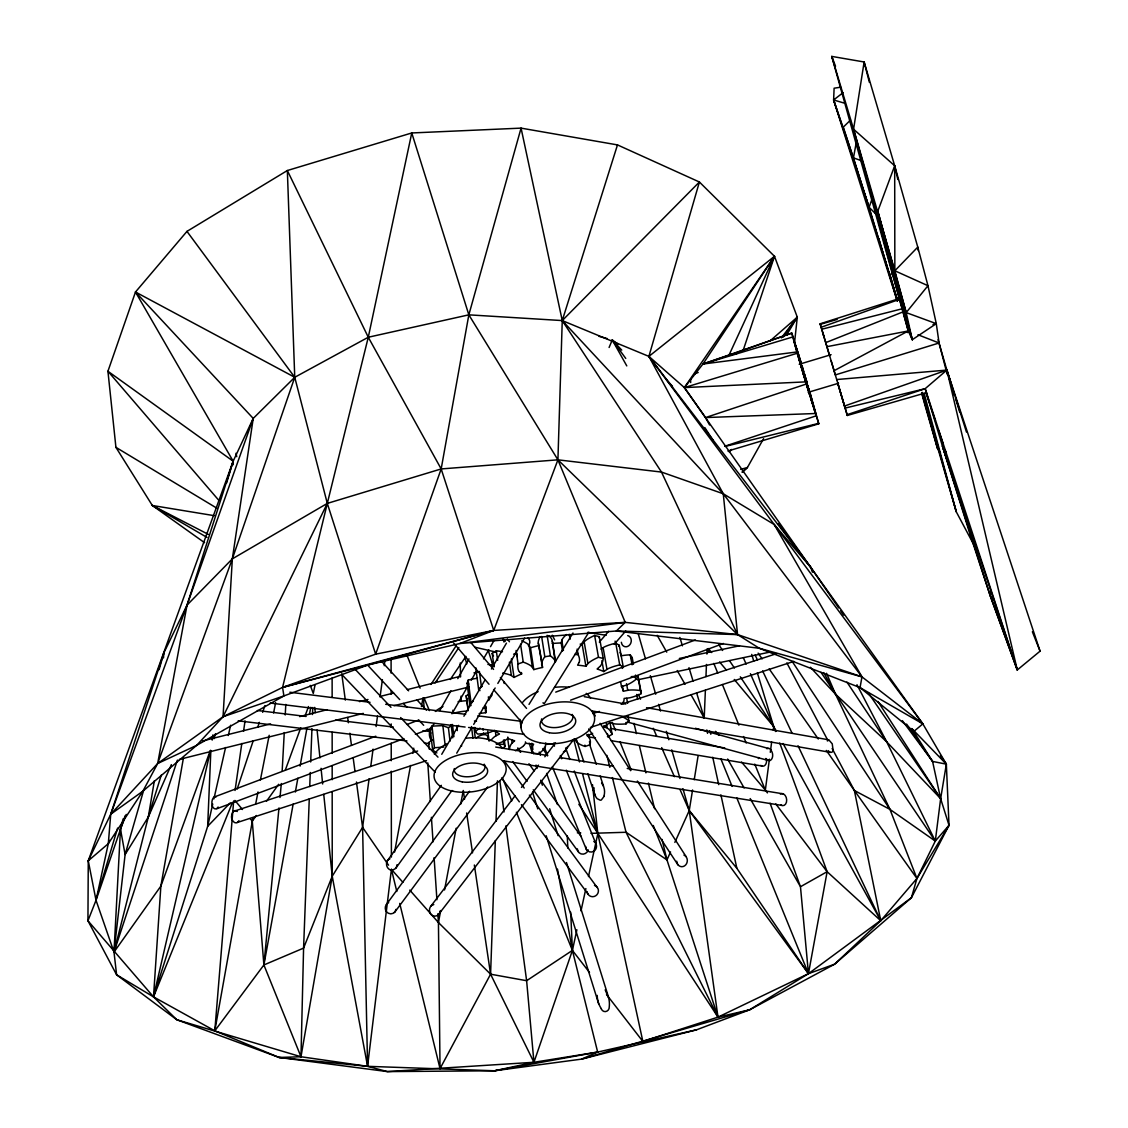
<?xml version="1.0" encoding="UTF-8"?>
<svg xmlns="http://www.w3.org/2000/svg" width="1128" height="1128" viewBox="0 0 1128 1128"><rect width="100%" height="100%" fill="white"/><g stroke="black" fill="none" stroke-linecap="round" stroke-linejoin="round"><path stroke-width="1.5" d="M794.507 343.039L797.299 317.151L774.485 256.296L699.402 182.003L617.481 144.906L521.066 128.127L411.762 132.963L287.344 170.525L186.966 231.381L135.487 292.011L253.222 418.417L187.036 605.101L110.741 814.205L88.266 860.791L87.942 920.772L116.607 974.803L176.814 1019.754L279.095 1057.458L387.397 1071.6L494.557 1070.782L581.583 1059.121L696.554 1029.808L749.641 1009.8L834.607 964.2L911.41 897.747L949.015 825.301L946.35 764.164L922.845 723.88L810.792 567.412L684.372 387.595L648.896 356.392L562.252 320.578L468.839 314.839L368.278 337.244L294.746 377.288L253.222 418.417L233.158 461.197L88.266 860.791L96.021 900.285L113.998 952.088L116.607 974.803L153.507 996.87L214.799 1030.837L279.095 1057.458L367.573 1066.327L494.557 1070.782L597.657 1052.072L696.554 1029.808M555.202 662.023L552.283 640.887L555.512 661.064M88.266 860.791L108.302 843.673L142.889 791.179L157.666 763.501L196.667 745.354L283.903 695.92L282.578 687.403L368.179 664.914L459.857 643.51L493.74 630.425L557.923 459.829L562.252 320.578L521.066 128.127L468.839 314.839L441.175 468.938L375.652 654.169L282.578 687.403L223.048 716.745L157.666 763.501L110.741 814.205L108.302 843.673L96.021 900.285L87.942 920.772L153.507 996.87L176.814 1019.754L300.979 1056.753L367.573 1066.327L387.397 1071.6L533.939 1062.28L597.657 1052.072L572.404 950.396L557.472 869.082M495.319 840.6L490.581 974.197L440.033 1068.639L399.721 903.415M496.01 821.269L497.448 780.83M309.269 798.835L303.587 948.112L300.979 1056.753L279.095 1057.458M309.735 786.54L310.271 772.497M310.679 761.95L311.948 728.589M312.484 714.532L312.752 707.51M210.851 750.515L207.665 826.316L153.507 996.87L160.867 886.1L183.427 758.016M691.154 695.031L704.21 717.986L705.381 690.35M705.959 676.532L706.466 664.448M706.904 654.085L707.129 648.896M210.33 750.444L160.867 886.1L113.998 952.088L120.47 829.066L123.149 818.872M282.155 771.242L284.27 732.551M285.229 714.955L285.807 704.408M163.475 657.934L163.884 652.83L187.036 605.101L233.158 461.197L135.487 292.011L107.935 371.253L115.916 447.337L152.336 505.485L204.563 542.681M293.153 804.137L263.896 964.962L214.799 1030.837L233.665 800.908M278.983 807.958L263.896 964.962L300.979 1056.753L332.238 876.216L332.182 791.997M279.998 797.482L281.337 783.523M990.483 592.031L990.102 595.443L1017.287 669.961L1040.058 651.166L946.857 370.083L938.031 339.768M177.392 760.117L113.998 952.088L125.109 854.545L143.524 790.7M323.75 794.408L332.238 876.216L367.573 1066.327L391.416 869.335L402.879 882.322M942.952 442.937L942.514 446.406L970.277 535.01L990.102 595.443L1017.287 669.961L946.857 370.083L836.694 379.544M940.371 755.492L946.35 764.164L940.639 798.666L935.295 841.079L916.937 878.472L911.41 897.747L808.452 973.675L749.641 1009.8L581.583 1059.121L597.657 1052.072M769.395 759.2L765.348 790.136L767.435 792.899M770.297 752.334L771.651 742.027M773.23 729.999L773.681 726.559L757.339 672.866M367.573 1066.327L362.596 827.346L369.11 778.672M370.745 766.518L373.072 749.133M376.103 726.545L377.499 716.111M380.065 696.991L382.392 679.62M384.253 665.703L384.958 660.5M235.061 790.46L241.801 743.479M243.549 731.296L245.044 720.862M212.177 740.095L212.938 734.878M253.222 418.417L232.34 558.854L223.048 716.745L196.667 745.354L142.889 791.179L110.741 814.205L163.884 652.83L159.104 669.679M231.635 815.29L231.748 814.684A6.486 3.934 84.4 0 1 232.735 812.371M674.854 842.39L689.236 810.567L692.564 789.995M694.228 779.716L698.119 755.704M113.998 952.088L148.318 816.996L154.367 780.731M898.269 300.02L899.115 294.901M214.799 1030.837L252.954 817.715M856.561 140.831L853.459 157.878L897.493 300.076M295.353 792.025L297.863 778.193M300.076 766.095L306.985 728.039M309.509 714.207L310.764 707.298M833.098 750.275L832.238 743.831L828.812 739.827L646.57 707.693M606.526 994.501L642.861 1041.454L717.986 1017.132L808.452 973.675L827.134 871.704L779.758 743.056M394.603 852.035L410.564 765.475M412.792 753.363L413.75 748.174M421.407 706.621L423.014 697.978M440.033 1068.639L438.439 922.549L440.695 910.536M444.559 889.95L456.177 828.206M460.689 804.193L463.27 790.46L464.567 799.132M255.661 803.982L258.03 791.955M260.399 779.927L269.197 735.287M273.596 712.952L275.627 702.645M315.05 684.879L313.288 693.466L310.285 685.387M576.887 929.782L572.404 950.396L533.939 1062.28L494.557 1070.782M581.005 910.902L585.869 888.568M588.478 876.555L597.826 833.62L592.496 784.623M212.727 804.038L207.665 826.316L230.253 802.854M213.897 798.906L225.572 747.511M228.293 735.526L230.634 725.248M210.527 750.501L153.507 996.87L232.495 802.403M562.505 651.11L561.18 642.96L561.8 640.281L563.45 650.362M545.374 746.792L545.74 743.028M838.71 607.921L810.792 567.412L774.203 524.52L723.26 493.768L661.487 472.068L557.923 459.829L441.175 468.938L327.303 503.398L282.578 687.403L493.74 630.425L625.208 622.36L737.557 634.585L861.975 676.87L922.845 723.88L913.863 731.409L860.044 687.601L759.285 648.262L737.557 634.585L557.923 459.829L468.839 314.839L411.762 132.963L368.278 337.244L327.303 503.398L223.048 716.745L283.903 695.92L368.179 664.914L493.74 630.425L441.175 468.938L368.278 337.244L287.344 170.525L294.746 377.288L327.303 503.398L375.652 654.169L493.74 630.425M471.039 705.578A38.155 21.573 -8 0 1 469.854 705.127L467.077 683.328L468.148 680.142A37.097 20.84 -7.7 0 1 472.928 679L474.112 678.76A29.624 16.68 -7.7 0 1 476.904 678.323L477.412 678.266M743.197 350.272L774.485 256.296L648.896 356.392L922.845 723.88L860.044 687.601L861.975 676.87L723.26 493.768L648.896 356.392L699.402 182.003L562.252 320.578L661.487 472.068L737.557 634.585L616.353 630.989L459.857 643.51L625.208 622.36L557.923 459.829M469.854 705.127L470.954 701.954L468.148 680.142M567.567 746.44L567.539 746.539A29.088 15.764 -8.6 0 1 566.876 748.146L566.538 748.795A36.561 19.825 -8.5 0 1 564.79 751.417M117.608 828.065L96.021 900.285L125.109 815.826M226.531 483.108L233.158 461.197L107.935 371.253L218.874 500.409M213.982 738.713L215.518 733.679M126.237 814.416L120.47 829.066L125.109 854.545L148.318 816.996L161.276 775.091M617.481 144.906L562.252 320.578L723.26 493.768L737.557 634.585M237.148 789.135L253.236 740.715M257.678 727.363L259.341 722.357M262.669 712.332L264.883 705.663M604.171 796.255L601.337 799.978A3.158 2.975 -62.5 0 1 600.237 800.203L597.093 798.624A14.41 13.55 -61.6 0 1 594.089 787.837M186.966 231.381L294.746 377.288L232.34 558.854L157.666 763.501L187.036 605.101L232.34 558.854L327.303 503.398M108.302 843.673L109.529 840.388M487.507 739.291C489.82 732.1 479.358 734.511 476.242 738.22M897.296 300.866L869.11 207.284L872.564 197.541M285.257 770.241L300.753 727.771M304.927 716.336L308.508 706.523M869.378 82.33L864.133 61.984L853.572 129.212L894.842 270.776L906.193 312.597L912.27 339.725L877.795 211.19L894.687 165.774L864.133 61.984L831.759 56.4L908.266 330.969L912.27 339.725L936.282 323.651L927.963 285.708L917.769 247.117L894.687 165.774L853.572 129.212L831.759 56.4L835.538 66.256M609.092 347.494L612.25 339.979L617.862 344.012M148.318 816.996L171.357 764.643M749.641 1009.8L717.986 1017.132L666.958 859.889L670.554 851.936M727.912 451.031L818.787 423.804L805.575 381.884L684.372 387.595L774.485 256.296L728.914 355.334L702.956 364.02L684.372 387.595L705.536 417.571L709.568 425.002M579.073 662.517L577.606 665.168A69.823 38.803 -9 0 1 585.897 666.239L587.914 663.673L584.163 641.874L582.175 644.455L585.897 666.239M763.571 438.637L747.427 467.486L742.351 472.308M439.751 710.499L450.918 690.773M457.785 678.619L468.966 658.893M451.961 713.784L467.725 686.332M471.236 680.226L476.495 671.075M483.503 658.879L488.748 649.728M490.511 646.668L494.008 640.577M892.798 270.931L890.232 275.429L897.437 300.753M441.753 754.279L458.602 725.346M463.918 716.209L485.195 679.662M491.399 669.003L506.458 643.115M456.727 753.166L471.913 727.391M473.704 724.359L495.15 687.995M497.829 683.441L524.605 638.067M786.512 335.227L797.299 317.151L769.606 341.305M902.358 720.665L932.574 761.428L946.35 764.164L911.833 728.561L932.574 761.428L940.639 798.666L949.015 825.301L916.937 878.472L880.756 920.716L834.607 964.2L808.452 973.675L689.236 810.567L680.057 789.6M529.004 704.408L572.968 633.005M356.448 782.028L362.596 827.346L332.238 876.216L303.587 948.112L263.896 964.962L252.277 821.156L250.106 818.561M544.359 703.534L588.886 632.202M430.981 684.456L455.867 646.147M774.485 256.296L702.956 364.02L796.805 351.978L805.575 381.884M435.352 682.595L458.856 647.528M450.255 679.507L465.92 656.369M783.142 337.159L797.299 317.151L781.337 337.892M252.277 821.156L256.338 815.488M266.476 801.303L278.63 784.298M387.313 860.861L441.33 785.328M436.874 752.94L432.602 749.979L430.177 728.378L432.01 726.136L442.486 725.628M395.674 868.419L451.99 790.474M432.602 749.979L434.449 747.751L443.854 747.046M386.439 904.416L469.53 791.264M394.476 912.552L487.719 786.963M430.952 906.066L515.087 795.79M521.46 787.429L538.465 765.136M544.838 756.775L555.469 742.844M574.18 738.854L439.666 913.017M523.787 745.566L525.62 743.211L525.422 741.871M947.167 374.284L939.074 342.997L936.282 323.651L906.193 312.597L927.963 285.708L894.842 270.776L894.687 165.774L897.832 179.465M479.978 690.632A38.352 21.813 -8.3 0 1 478.624 689.546L481.374 686.515A37.703 21.051 -7.7 0 1 482.319 686.43M599.321 642.128L608.669 631.257M614.21 644.285L625.744 631.003M949.015 825.301L935.295 841.079L889.95 809.382L854.375 790.488L826.302 750.43M628.028 716.097L628.93 721.018L626.054 723.88A37.252 20.558 -10.2 0 1 621.274 724.162L620.132 724.176A29.582 16.285 -10.1 0 1 617.481 724.12L617.002 724.091A22.729 12.493 -10.1 0 1 615.127 723.922L614.76 723.88A10.998 6.021 -10 0 1 613.702 723.697L609.825 722.526A69.823 38.803 -9 0 1 604.129 726.813L603.889 725.473M894.842 270.776L917.769 247.117L918.291 250.585M729.181 451.891L731.677 449.438M850.484 120.104L843.307 127.112L869.11 207.284L876.512 214.672M625.208 622.36L616.353 630.989L759.285 648.262L861.975 676.87L774.203 524.52M429.317 749.246L428.569 742.619L432.532 739.742M504.244 739.785L505.147 746.384L502.482 748.428M599.814 666.592L597.079 668.974A69.823 38.803 -9 0 1 603.818 671.583L607.414 669.115A11.322 6.373 -10.1 0 1 608.429 668.58L608.782 668.41A23.237 13.028 -10.1 0 1 610.615 667.635L611.08 667.452A30.089 16.849 -10.2 0 1 613.731 666.521L614.887 666.169A37.689 21.051 -10.2 0 1 619.737 664.914L623.248 666.958A38.352 21.813 -9.6 0 1 622.303 668.41M847.1 414.681L925.171 388.681L946.857 370.083L966.456 432.038M742.125 471.969L747.427 467.486L740.772 469.389M907.293 332.577L910.056 330.405M843.053 92.679L833.62 99.983L897.141 300.852M601.027 649.136L603.536 647.401A11.238 6.415 -10.1 0 1 604.537 646.866L604.89 646.696A23.053 13.113 -10.2 0 1 606.709 645.921L607.174 645.738A29.864 16.948 -10.2 0 1 609.797 644.807L610.939 644.455A37.407 21.178 -10.2 0 1 615.761 643.2L619.258 645.272L623.248 666.958M511.703 739.686L512.168 743L514.692 740.786A69.823 38.803 -9 0 1 507.995 738.431L504.681 740.701A10.998 6.021 -8 0 1 503.68 741.223L503.426 741.35A22.743 12.493 -7.9 0 1 501.607 742.125L501.156 742.294A29.596 16.3 -7.8 0 1 498.646 743.155L497.547 743.493A37.266 20.572 -7.8 0 1 496.123 743.902M827.684 740.053L828.488 739.785M494.064 666.874L492.203 653.394L496.32 650.828A37.703 21.517 -7.8 0 1 500.973 651.476L502.059 651.688A30.089 17.216 -7.9 0 1 502.496 651.787M610.065 722.865L612.095 734.342L608.006 736.711A36.97 20.248 -10 0 1 607.456 736.654M474.832 727.447L475.353 731.522L477.595 734.06A37.576 20.924 -7.7 0 0 482.46 733.679L483.644 733.538A29.836 16.567 -7.7 0 0 486.394 733.115L486.901 733.017A22.927 12.69 -7.8 0 0 488.875 732.58L489.27 732.481A11.083 6.105 -7.8 0 0 490.412 732.142L494.713 730.394A69.823 38.803 -9 0 0 499.464 734.004L495.685 735.964A10.97 5.992 -8.1 0 0 494.727 736.598L494.6 736.697A22.532 12.267 -8.2 0 0 493.274 737.811L492.992 738.079A29.201 15.877 -8.3 0 0 491.625 739.531L491.103 740.165A36.618 19.881 -8.4 0 0 490.849 740.504M832.14 748.484L854.375 790.488L880.756 920.716L827.134 871.704L800.471 886.735L808.452 973.675L736.866 868.306L689.236 810.567L682.919 788.655M834.071 370.717L908.266 330.969L853.572 129.212L912.27 339.725M695.088 373.706L698.176 372.48M825.738 342.63L903.5 311.695M375.793 736.217L214.334 796.974A6.345 3.342 89 0 0 212.29 806.125A6.133 3.68 86.1 0 0 218.099 807.028M407.095 724.444L418.629 720.101M216.816 808.734L403.88 738.629M415.372 734.328L430.135 728.801M519.218 671.555A11.449 6.528 -8.6 0 1 518.809 670.906L518.697 670.681A23.603 13.48 -8.8 0 1 518.26 669.538L518.175 669.242A30.653 17.498 -9 0 1 517.893 667.621L517.851 666.916A38.493 21.968 -9.1 0 1 518.062 663.955L523.223 662.136A38.239 21.672 -8.1 0 1 527.072 663.659L527.946 664.082A30.498 17.315 -8.2 0 1 529.85 665.139L530.16 665.337A23.519 13.381 -8.3 0 1 531.373 666.225L531.584 666.408A11.435 6.514 -8.5 0 1 532.176 666.986M555.737 692.127L695.327 639.971M570.585 700.178L723.386 643.468M589.267 737.909A10.871 5.894 -9.3 0 1 589.62 738.502L589.676 738.6A22.377 12.112 -9.1 0 1 590.085 739.742L590.155 740.01A29.046 15.721 -9 0 1 590.353 741.477L590.367 742.125A36.491 19.74 -8.9 0 1 590.029 744.776L585.136 746.44A36.73 19.994 -9.7 0 1 581.583 745.115L580.779 744.748A29.201 15.877 -9.6 0 1 579.016 743.803L578.819 743.676A22.461 12.197 -9.6 0 1 577.606 742.83L577.466 742.717A10.885 5.894 -9.4 0 1 576.859 742.154M900.285 299.033L821.17 327.261L835.326 374.919L939.074 342.997L917.995 334.762M926.553 392.614L847.325 415.471L844.548 406.024L946.857 370.083L954.02 393.503M806.21 384.07L705.536 417.571L815.191 413.525M724.994 446.18L815.925 415.922M234.666 811.004L417.614 751.022M237.331 822.481L426.511 760.653M592.736 713.587L599.419 711.415M621.161 704.323L776.684 653.606M590.339 727.447L793.844 661.389M822.707 332.534L820.126 323.806L900.073 298.3M684.372 387.595L797.158 353.276M792.603 337.018L702.956 364.02L791.771 333.084L796.805 351.978M799.188 364.274L831.096 354.671M808.198 392.318L838.555 383.252M820.282 324.342L837.173 319.421M620.569 681.58L621.486 686.557L626.251 685.161A11.266 6.317 -10.2 0 0 627.365 684.724L627.718 684.555A23.293 13.113 -10.1 0 0 629.438 683.709L629.861 683.483A30.301 17.089 -10 0 0 632.032 682.2L632.907 681.636A38.155 21.573 -9.9 0 0 636.262 679.141L635.487 675.066M932.983 324.512L936.282 323.651M821.748 329.235L902.597 308.677M202.25 741.04L270.593 723.894M299.653 716.604L326.993 709.752M359.451 701.616L367.996 699.473M379.967 696.469L393.63 693.043M407.307 689.617L460.28 676.321M473.943 672.894L477.356 672.034M179.31 759.398L363.301 713.389M393.968 705.719L468.924 686.966M725.078 446.448L818.618 423.381M479.146 713.601L479.541 713.502A11.139 6.176 -7.7 0 1 480.754 713.263L485.745 712.727A69.823 38.803 -9 0 1 486.154 707.679L485.985 706.311M845.154 408.082L925.171 388.681L1017.287 669.961L942.514 446.406L925.171 388.681M737.275 353.388L728.914 355.334L791.828 333.112L801.557 364.104M679.352 658.456L739.503 645.794M637.616 679.817L770.396 651.998M621.486 686.557A69.823 38.803 -9 0 1 623.375 691.224L628.296 690.223A11.139 6.176 -10.2 0 1 629.523 690.082L629.932 690.054A22.856 12.605 -10.2 0 1 631.948 689.969L632.456 689.969A29.596 16.3 -10.1 0 1 635.149 690.04L636.277 690.11A37.069 20.36 -10.1 0 1 640.789 690.632L641.085 693.678A37.887 21.263 -10.1 0 1 636.812 695.567L635.741 695.976A30.075 16.835 -10.2 0 1 633.146 696.878L632.667 697.019A23.11 12.902 -10.2 0 1 630.693 697.555L630.298 697.654A11.167 6.218 -10.2 0 1 629.086 697.894L624.151 698.429A69.823 38.803 -9 0 1 623.29 703.463L623.051 702.109M826.937 346.677L908.266 330.969M621.006 655.847L621.345 655.777A29.61 16.68 -10.2 0 1 624.136 655.34L625.321 655.199A37.097 20.826 -10.2 0 1 630.214 654.846L632.188 657.553L633.457 664.265M541.666 664.618A11.463 6.542 -9 0 1 541.651 663.884L541.68 663.645A23.589 13.466 -9.3 0 1 541.905 662.404L541.962 662.192A30.611 17.456 -9.4 0 1 542.639 660.402L542.991 659.668A38.408 21.883 -9.5 0 1 544.81 656.736L550.408 655.861A38.408 21.883 -8.4 0 1 553.016 658.103L553.566 658.696A30.611 17.456 -8.6 0 1 554.68 660.12L554.849 660.388A23.589 13.466 -8.7 0 1 555.441 661.487L555.54 661.727M564.79 751.417L563.478 751.643M840.797 87.18L834.114 88.21L833.62 99.983L869.11 207.284M496.828 744.24L503.906 744.325L505.147 746.384M591.001 833.352L626.04 832.267L666.958 859.889L662.009 839.401M483.207 707.778L486.154 707.679M574.645 654.466L578.044 654.592A38.493 21.982 -8.8 0 1 579.143 657.342L579.313 658.033A30.653 17.498 -9 0 1 579.524 659.668L579.538 659.979A23.603 13.48 -9.1 0 1 579.454 661.205L579.411 661.445A11.449 6.528 -9.3 0 1 579.214 662.192M532.176 746.835A10.871 5.894 -8.7 0 0 532.007 747.511L531.979 747.667A22.377 12.112 -8.9 0 0 531.937 748.837L531.937 749.006A29.046 15.721 -9 0 0 532.204 750.571L532.374 751.178A36.491 19.74 -9.1 0 0 533.488 753.603L538.648 753.701A36.73 20.008 -8.2 0 0 541.651 751.347L542.3 750.755A29.201 15.877 -8.3 0 0 543.696 749.316L543.936 749.048A22.461 12.197 -8.4 0 0 544.754 747.977L544.894 747.751A10.885 5.894 -8.6 0 0 545.261 747.088M577.353 832.816L580.765 832.943M474.437 720.975L475.367 721.032A30.089 16.835 -7.8 0 0 476.524 721.074M238.177 720.834L406.968 740.955M424.368 743.028L429.585 743.648M270.212 703.04L465.103 727.038M257.325 710.499L306.139 716.449M335.791 720.045L393.334 727.052M422.972 730.662L429.937 731.508M468.585 727.461L524.224 734.314M289.854 692.239L370.04 702.307M385.677 704.281L465.638 714.32M477.807 715.843L521.263 721.3M587.603 632.427L606.187 635.275M503.483 760.864L781.873 805.406M495.714 747.074L545.896 755.238M559.742 757.48L613.378 766.208M627.21 768.464L782.931 793.802M207.016 537.421L152.336 505.485L214.249 515.665M588.52 736.866L595.457 738.022M611.066 740.645L761.936 766.011M610.333 728.434L724.81 747.977M591.819 710.908L830.095 752.305M584.248 696.681L625.786 704.027M588.196 663.363A11.393 6.458 -9.8 0 1 588.957 662.686L589.154 662.531A23.392 13.226 -9.9 0 1 590.649 661.431L591.03 661.177A30.315 17.103 -10 0 1 593.229 659.852L594.202 659.316A37.985 21.376 -10.1 0 1 598.474 657.286L603.198 658.456A38.465 21.954 -9.3 0 1 602.676 661.417L602.451 662.136A30.611 17.442 -9.4 0 1 601.76 663.814L601.591 664.124A23.547 13.409 -9.5 0 1 600.857 665.337L600.731 665.52A11.407 6.486 -9.7 0 1 600.124 666.295M584.445 641.564A11.308 6.5 -9.8 0 1 585.192 640.901L585.46 640.676A23.209 13.31 -10 0 1 586.884 639.632L587.265 639.379A30.075 17.216 -10 0 1 589.422 638.053L590.395 637.517A37.689 21.517 -10.1 0 1 594.639 635.487L599.321 636.671L603.198 658.456M474.93 647.218L495.516 651.97M494.304 665.802L491.455 664.928A11.238 6.415 -7.9 0 0 490.271 664.702L489.876 664.646A23.053 13.127 -7.8 0 0 487.916 664.462M627.168 721.99L768.097 760.413M599.01 336.327L607.287 338.611M695.37 728.279L768.365 748.442M844.83 103.268L833.62 99.983L853.459 157.878L861.651 160.782M451.905 725.487A21.728 11.943 -7.5 0 0 448.422 727.729L442.867 725.727L445.193 745.664M622.064 716.788L622.219 716.844A22.532 12.267 -9.7 0 1 623.671 717.45L624.01 717.619A29.201 15.877 -9.7 0 1 625.744 718.592L626.435 719.029A36.618 19.881 -9.6 0 1 628.93 721.018M604.129 726.813L607.202 728.152L606.328 723.217M152.336 505.485L208.285 534.348M135.487 292.011L294.746 377.288M115.916 447.337L216.816 508.164M521.432 672.528L521.644 673.895A69.823 38.803 -9 0 0 514.044 677.449L511.365 675.616L509.419 662.15M431.502 729.619L430.276 728.505M921.816 393.686L924.904 404.994L927.512 407.279M810.383 667.268L835.524 694.199L886.664 741.787L940.639 798.666L877.993 701.517M519.444 671.823L521.644 673.895M586.842 734.441L589.056 737.67L588.506 734.384M409.76 890.105L438.439 922.549L490.581 974.197L533.939 1062.28L526.621 980.711L505.866 825.907M341.728 674.445L435.267 772.257M354.827 668.989L390.993 707.326M400.623 717.549L437.974 757.142M626.787 365.909L612.25 339.979L621.754 350.117M367.39 664.871L399.721 699.586M403.316 703.449L406.912 707.298M418.897 720.157L423.677 725.304M427.272 729.153L430.868 733.017M666.521 379.84L672.485 386.298M381.363 661.149L408.646 690.829M416.951 699.853L426.44 710.175M993.585 599.335L990.102 595.443L942.514 446.406L946.209 452.342M453.696 643.073L489.03 684.259M493.585 689.575L522.081 722.808M505.217 641.367L502.961 638.716L504.004 642.058M715.533 731.353L718.931 735.357M741.575 762.077L765.348 790.136L754.773 764.135M470.827 642.523L493.556 669.412M500.381 677.491L526.536 708.412M708.328 648.515L711.712 652.548M719.593 661.967L726.361 670.046M734.243 679.465L773.681 726.559L776.233 731.184M234.906 800.443L242.506 809.509M940.907 757.255L946.35 764.164M911.72 728.66L913.863 731.409M589.493 972.463L572.404 950.396L516.398 812.273M648.896 356.392L810.792 567.412L812.442 572.249M507.304 638.97L509.447 641.761M775.81 803.954L827.134 871.704M601.252 1008.883C603.48 1013.748 609.684 1011.59 609.289 1006.529A23.42 22.475 -78.1 0 0 608.739 998.336L605.186 989.834M501.607 778.038L519.359 801.853M521.446 804.645L588.238 894.278M778.292 523.604L810.792 567.412M612.25 339.979L625.758 358.436M504.498 761.188L524.21 788.035M529.385 795.099L597.276 887.609M512.704 761.569L527.086 781.337M533.248 789.811L578.467 851.922M517.639 747.977L520.713 752.277M528.933 763.726L534.066 770.889M541.257 780.914L581.216 836.638M854.375 790.488L916.937 878.472L889.95 809.382L835.524 694.199L826.57 673.289M924.904 404.994L937.453 448.436L940.47 452.723M758.129 653.126L762.133 658.851M769.155 668.862L818.279 738.981M906.559 724.063L932.574 761.428M840.698 610.812L843.688 615.155M362.596 827.346L388.554 865.176M868.264 692.789L940.639 798.666M821.001 672.33L935.295 841.079L886.664 741.787L856.984 684.738M718.719 644.624L722.653 650.475M729.52 660.726L734.427 668.03M740.306 676.814L773.681 726.559L775.5 731.508M636.248 679.141L634.274 676.462A37.379 20.699 -10.2 0 0 631.201 676.645M846.931 682.073L886.664 741.787M792.265 661.53L889.95 809.382M588.76 728.899L677.999 864.936M578.847 804.278L717.986 1017.132L689.236 810.567M542.808 748.541L547.545 755.873M704.803 427.54L713.319 440.766M592.468 711.472L595.33 715.913M600.11 723.316L630.665 770.678M637.348 781.041L686.035 856.519M429.105 743.535L428.569 742.619M610.967 731.903L610.615 731.339A29.088 15.764 -9.3 0 0 609.599 730.042L609.458 729.901A22.419 12.154 -9.4 0 0 608.443 728.956L608.288 728.843A10.913 5.922 -9.6 0 0 607.541 728.335M533.798 669.623L532.388 667.268L529.074 645.385L530.47 647.754L533.798 669.623A69.823 38.803 -9 0 1 542.54 667.438L542.117 664.688M657.173 635.304L666.747 652.153M677.209 670.525L685.048 684.301M727.63 759.031L744.099 787.922M750.176 798.568L800.471 886.735L770.1 803.235M783.029 743.507L880.756 920.716L798.004 745.721M823.75 672.584L835.524 694.199M976.425 549.66L956.276 511.816L921.787 392.882M786.85 662.911L828.022 740.701M552.283 635.191L554.638 639.872M717.986 1017.132L626.04 832.267L612.405 777.573M755.125 655.044L757.381 659.824M762.641 670.948L791.983 733.003M743.324 657.68L746.144 664.096M750.388 673.698L773.681 726.559M615.07 641.141L616.48 644.37M620.005 652.435L621.415 655.664M638.377 694.397L640.492 699.233M653.211 728.279L656.75 736.344M661.685 747.638L674.403 776.684M424.001 697.837L429.416 710.612M544.331 747.3L547.672 755.436M552.367 766.828L586.518 849.821M709.526 731.014L710.851 734.272M720.82 758.707L732.1 786.399M736.753 797.792L808.452 973.675M707.862 648.797L709.174 652.04M713.798 663.419L717.775 673.162M722.399 684.541L738.91 725.149M743.535 736.528L746.186 743.014M502.552 778.151L511.774 800.894M560.348 755.52L561.659 758.763M566.242 770.156L595.711 843.307A6.049 5.852 -53.2 0 1 596.092 848.453A5.725 5.541 -53.2 0 1 594.005 851.161A5.64 5.414 -55 0 1 585.686 846.465M406.531 654.155L420.095 688.15M1032.374 631.765L1040.058 651.166M612.25 722.329L615.507 730.521M620.062 741.984L631.13 769.818M653.281 825.499L666.958 859.889M565.593 747.977L569.936 759.511M574.279 771.03L597.826 833.62L642.861 1041.454M539.212 752.08L540.354 755.365M546.615 773.399L557.443 804.546M925.933 392.741L935.422 420.913M938.778 430.854L942.684 442.458M589.563 744.269L596.247 764.29M600.138 775.979L603.48 786.005M583.923 762.049L576.112 738.713L576.676 741.9L575.407 739.771A69.823 38.803 -9 0 1 571.261 740.856M587.815 773.723L595.062 795.381M542.54 667.438L538.324 643.059L540.848 656.468M801.275 364.866L800.26 361.862L809.777 393.94L808.268 388.243M798.398 354.178L794.394 342.193L802.642 371.591M801.557 365.754L802.205 367.841M529.215 743.197L532.36 753.278M536.04 765.052L537.083 768.408M540.763 780.181L542.342 785.215M549.688 808.748L558.078 835.651M566.482 862.539L608.471 997.011M488.41 650.898L493.133 666.028M518.866 748.386L519.923 751.741M532.529 792.082L537.774 808.889M546.178 835.777L598.7 1003.85M799.273 357.336L795.226 344.886L799.625 361.171M810.891 398.959L814.811 410.916L809.453 391.388M798.568 354.685L801.444 364.118M956.079 400.2L959.66 411.903M800.062 359.874L800.894 362.624M802.586 369.082L807.183 384.493M810.115 396.407L805.321 380.559M751.713 654.409L753.758 661.121M801.796 365.599L802.741 368.729M679.874 637.433L682.412 645.822M688.996 667.649L693.057 681.072M696.611 692.818L704.21 717.986M464.806 657.13L466.837 663.87M820.126 323.806L821.029 326.824M802.036 365.74L802.53 367.375M803.023 369.011L803.728 371.986M804.969 375.539L804.475 373.918L804.814 375.37M805.462 377.175L805.942 378.811M806.435 380.446L806.915 382.068M807.902 385.339L808.381 386.96M878.754 238.346L897.31 300.767M847.325 415.471L837.639 382.857L844.703 406.616M802.022 365.966L802.6 367.925M803.065 369.49L803.714 371.648M805.392 377.316L805.984 379.304M806.351 380.531L807.07 382.97M802.769 372.029L816.235 415.555L808.579 388.413M831.11 360.748L844.548 406.024M822.679 332.407L829.63 355.884M803.277 373.65L804.292 377.09M822.946 333.31L824.046 337.032M802.29 370.294L800.457 364.006M950.707 383.365L946.857 370.083L947.506 373.227M952.638 390.006L954.076 394.983M808.776 388.3L809.157 389.639M809.551 390.979L818.787 423.804M807.803 385.409L808.156 386.664M807.577 385.861L807.944 387.101M638.18 633.541L645.47 658.822M650.334 675.686L655.692 694.228M658.597 704.351L660.543 711.091M666.38 731.325L668.819 739.756M671.738 749.866L680.001 778.531M923.113 393.757L956.276 511.816L924.156 393.376M877.795 211.19L906.193 312.597M922.295 392.375L937.453 448.436M468.317 710.443L466.202 695.736A36.801 20.501 -7.8 0 1 468.726 694.538M573.842 739.728L579.51 761.922M582.57 773.879L597.826 833.62M606.864 755.365L609.853 767.322M391.416 869.335L396.816 891.487M633.964 723.344L636.446 733.595M639.336 745.537L645.921 772.849M648.403 783.086L654.578 808.691M235.963 453.273L236.753 456.699M706.819 729.943L707.552 733.369M712.755 757.283L718.691 784.609M720.905 794.859L736.866 868.306M637.969 675.742L640.789 690.632M637.771 676.18L638.786 681.538M639.04 682.891L639.802 686.924M640.055 688.277L641.085 693.678M630.214 654.846L632.089 664.815M636.714 694.453L637.63 699.402M626.519 683.681L627.746 690.308M626.717 698.373L627.619 703.322M615.761 643.214L619.737 664.914M622.388 685.81L623.375 691.224M625.8 722.54L626.054 723.88M603.113 647.669L606.991 669.369M601.887 660.684L603.818 671.583M594.639 635.487L598.474 657.286M607.541 734.032L608.006 736.711M577.113 649.093L578.044 654.592M577.099 650.771L577.663 654.127M589.479 741.505L590.029 744.776M569.231 634.246L570.063 639.294M584.91 745.1L585.136 746.44M547.136 635.304L550.408 655.861M541.637 636.502L544.81 656.736M541.059 657.836L541.905 663.306M553.961 742.873L554.468 746.158M520.572 644.285L523.223 662.136M466.625 812.992L472.547 852.867M474.352 865.007L490.581 974.197L526.621 980.711L572.404 950.396L570.697 912.228M532.303 745.566L532.895 749.584M533.29 752.263L533.488 753.603M531.81 743.239L532.303 746.539L533.629 744.142A69.823 38.803 -9 0 1 525.62 743.211M516.723 653.309L517.216 656.679M516.088 650.461L518.076 663.955M511.365 658.949L514.044 677.449M519.867 719.368L521.08 727.673M504.004 682.102L504.202 683.483M496.32 650.828L497.659 660.374M507.797 737.077L507.995 738.431M507.656 738.304L509.151 749.048M503.356 740.264L503.906 744.325M491.864 665.026L492.33 668.382M491.808 693.776L491.991 695.144A69.823 38.803 -9 0 0 488.819 700.192L488.368 696.836M495.291 730.817L495.967 735.794M341.784 673.952L345.323 700.093M347.692 717.521L348.397 722.752M349.821 733.214L351.471 745.411M353.134 757.621L355.024 771.566M499.803 780.689L504.004 811.991M485.886 710.302L486.069 711.655M484.857 706.043L485.745 712.727M487.775 731.24L489.101 741.166M479.386 671.442L481.374 686.515M475.762 667.663L478.639 689.546M482.967 728.899L483.136 730.253M483.503 732.974L483.672 734.328M473.943 727.518L475.226 737.472M471.476 726.559L472.956 738.163M466.202 695.736L468.092 710.64M456.699 725.6L457.305 730.591M452.441 724.458L453.921 736.669M451.129 724.543L452.723 737.825M448.422 727.729L450.016 741.166M432.01 726.136L434.449 747.751M314.726 707.383L315.276 712.6M317.081 730.013L319.957 757.861M321.043 768.309L322.664 783.974M423.451 697.992L424.142 708.525M427.78 762.909L430.36 801.5M431.404 817.292L433.053 841.855M434.097 857.632L436.917 899.735M437.847 913.779L438.439 922.549M492.569 661.981L492.753 665.478M567.285 835.89L567.821 848.03M690.576 379.036L690.688 382.533M233.158 461.197L233.256 464.708M460.238 662.968L460.576 676.941M461.028 696.145L461.155 701.39M391.092 659.104L391.106 673.12M391.134 690.646L391.134 694.143M391.19 723.922L391.19 727.433M391.219 743.197L391.247 760.723M391.261 771.228L391.402 857.083M332.125 677.942L332.14 697.231M332.154 732.326L332.168 753.391M332.168 765.672L332.182 779.702M769.197 760.314A6.007 4.117 83.2 0 1 765.926 758.453M766.899 748.71A6.007 4.117 83.2 0 1 770.748 749.443M770.565 749.852A6.063 4.216 82.8 0 1 772.624 756.324A6.063 4.216 82.8 0 1 769.254 760.78M593.793 841.474A5.64 5.414 -55 0 1 595.781 843.265M543.273 703.28A6.43 1.847 69.7 0 1 543.061 702.659M429.994 912.975A5.555 5.189 59.8 0 0 431.982 915.245A5.654 5.287 59.9 0 0 437.918 915.09M430.177 912.89A5.922 5.541 59.9 0 1 433.772 904.571M440.287 910.846A5.964 5.781 52 0 1 437.819 914.935M683.963 855.095A5.992 5.287 -82.7 0 1 687.178 861.933A5.992 5.287 -82.7 0 1 681.524 866.699A5.992 5.287 -82.7 0 1 676.729 861.2M833.254 750.472A6.274 3.454 75.1 0 1 828.22 750.642M827.289 740.856A6.274 3.454 75.1 0 1 827.811 740.419M434.858 682.778A5.626 5.287 28.5 0 1 437.058 681.143M627.732 635.6A5.725 4.907 -72.5 0 1 631.229 641.522A5.725 4.907 -72.5 0 1 626.195 646.781A5.725 4.907 -72.5 0 1 621.359 642.269M527.848 638.011A5.513 5.189 -28.6 0 1 528.369 645.639M601.379 1008.77A23.547 22.729 -79.9 0 1 597.22 995.404M601.605 783.128A14.396 13.48 -62.3 0 1 603.917 796.185M452.793 710.245A6.19 2.03 69.8 0 1 453.357 711.232M214.306 796.819A6.133 3.68 86.1 0 1 216.026 796.974M238.953 820.676A6.176 4.047 83 0 1 232.255 819.859M232.565 812.104A6.176 4.047 83 0 1 237.303 811.511M232.1 820.014A5.964 3.624 84.4 0 1 231.55 815.953M397.07 864.683A5.837 5.499 54.1 0 1 392.121 869.914M390.26 869.899A5.753 5.175 63.6 0 1 386.537 863.808A6.148 5.527 63.6 0 1 386.65 862.398A5.767 5.175 63.4 0 1 389.978 858.803M588.252 849.906A5.71 5.471 -55.5 0 1 577.381 848.862M766.349 758.777A5.978 4.075 83.1 0 1 765.249 764.981A5.978 4.075 83.1 0 1 760.751 765.39M758.425 758.58A5.978 4.075 83.1 0 1 758.65 757.508M395.984 909.38A5.795 5.428 59.6 0 1 386.326 911.607A6.105 5.499 66.7 0 1 387.271 903.57M387.186 903.443A5.795 5.428 59.6 0 1 388.681 902.696M594.47 885.424A5.795 5.626 -60.6 0 1 598.348 891.769A5.795 5.626 -60.6 0 1 592.581 896.704A5.795 5.626 -60.6 0 1 587.124 891.712M780.294 794.056A6.077 4.23 81.5 0 1 786.681 799.851A6.077 4.23 81.5 0 1 780.83 804.955M522.814 702.138A36.914 20.473 -9 0 1 538.112 691.619M554.497 687.375A36.914 20.473 -9 0 1 569.104 687.262M586.222 693.367A36.914 20.473 -9 0 1 590.522 698.133M484.194 764.192A15.524 8.333 -7.5 0 1 471.123 776.487A15.524 8.333 -7.5 0 1 454.316 768.577M435.323 711.444A35.631 19.754 -7.4 0 1 442.951 706.551M458.123 701.672A35.631 19.754 -7.4 0 1 467.457 700.714M431.559 740.828A35.758 19.684 -7.4 0 1 434.435 723.57M453.019 713.404A35.758 19.684 -7.4 0 1 466.357 711.063M434.351 754.364A36.096 19.528 -7.5 0 1 447.322 743.606M466.16 738.22A36.096 19.528 -7.5 0 1 502.256 748.216M461.747 745.876A21.728 11.943 -7.5 0 1 461.267 745.862M572.206 714.391A15.877 8.742 -9 0 1 558.233 727.32A15.877 8.742 -9 0 1 541.651 718.874M592.651 733.341A69.823 38.803 -9 0 1 587.068 735.78M554.511 743.775A69.823 38.803 -9 0 1 545.938 744.367M475.353 731.522A36.815 20.092 -8.1 0 1 478.455 729.139L479.273 728.589A29.384 16.06 -8 0 1 479.964 728.152M467.669 698.881A37.591 21.404 -7.8 0 1 466.823 698.754M468.74 683.963A37.858 21.714 -8 0 1 467.077 683.328M470.94 701.954A37.393 20.699 -7.7 0 1 473.337 701.334M493.486 655.904A38.169 22.081 -8.7 0 1 492.203 653.394M502.637 673.148A37.999 21.39 -7.9 0 1 504.061 673.388L505.161 673.599A30.315 17.103 -7.9 0 1 507.642 674.191L508.079 674.318A23.392 13.226 -8 0 1 509.757 674.868L510.082 674.995A11.393 6.458 -8.1 0 1 510.998 675.404M513.635 654.198A69.287 39.057 -9 0 1 515.51 653.309M530.47 647.754A69.287 39.057 -9 0 1 539.156 645.568M552.241 643.538A69.287 39.057 -9 0 1 561.18 642.96M580.159 644.13A69.287 39.057 -9 0 1 582.175 644.455M521.686 640.831A37.943 21.813 -8.1 0 1 523.787 641.747L524.647 642.156A30.259 17.428 -8.2 0 1 526.536 643.228L526.861 643.439A23.335 13.451 -8.3 0 1 528.059 644.328L528.271 644.511A11.351 6.556 -8.5 0 1 528.863 645.103M538.267 642.734A11.365 6.585 -9 0 1 538.253 642.001L538.282 641.761A23.406 13.536 -9.3 0 1 538.507 640.507L538.592 640.196A30.371 17.554 -9.4 0 1 539.226 638.49L539.565 637.771A38.112 22.01 -9.5 0 1 540.072 636.841M548.927 635.628A38.112 22.01 -8.4 0 1 549.519 636.22L550.069 636.798A30.371 17.554 -8.6 0 1 551.183 638.236L551.352 638.504A23.406 13.536 -8.7 0 1 551.944 639.618L552.029 639.858A11.365 6.585 -8.9 0 1 552.241 640.563M561.913 639.943A11.351 6.556 -9.5 0 1 562.308 639.209L562.449 638.956A23.335 13.451 -9.7 0 1 563.337 637.743L563.577 637.447A30.259 17.413 -9.8 0 1 565.058 635.854L565.748 635.191A37.943 21.799 -9.9 0 1 566.51 634.514M599.335 636.671A38.169 22.081 -9.3 0 1 599.179 637.969M619.258 645.272A38.056 21.94 -9.7 0 1 618.567 646.358M632.188 657.553A37.844 21.7 -10 0 1 631.003 658.512M610.967 731.903A36.505 19.768 -9.2 0 1 612.095 734.342M523.519 745.848A10.928 5.95 -8.2 0 1 522.828 746.468L522.645 746.609A22.574 12.323 -8.1 0 1 521.249 747.61L520.896 747.85A29.37 16.06 -8 0 1 518.852 749.048L517.935 749.542A36.97 20.262 -7.9 0 1 515.468 750.74M509.377 749.57A36.505 19.768 -8.7 0 1 509.687 747.723L509.856 747.074A29.088 15.764 -8.6 0 1 510.434 745.537L510.575 745.255A22.419 12.154 -8.5 0 1 511.224 744.142L511.365 743.93A10.913 5.922 -8.3 0 1 511.886 743.267M539.875 742.732A37.111 20.389 -9 0 0 594.625 718.522A37.111 20.389 -9 0 0 539.015 707.214A37.111 20.389 -9 0 0 539.875 742.732M549.251 732.721A18.02 9.898 -9 0 0 575.731 720.862A18.02 9.898 -9 0 0 548.617 715.49A18.02 9.898 -9 0 0 549.251 732.721M453.512 791.362A36.279 19.43 -7.5 0 0 506.119 768.196A36.279 19.43 -7.5 0 0 450.678 757.805A36.279 19.43 -7.5 0 0 453.512 791.362M462.198 781.845A17.625 9.433 -7.5 0 0 487.634 770.509A17.625 9.433 -7.5 0 0 460.605 765.574A17.625 9.433 -7.5 0 0 462.198 781.845"/></g></svg>
